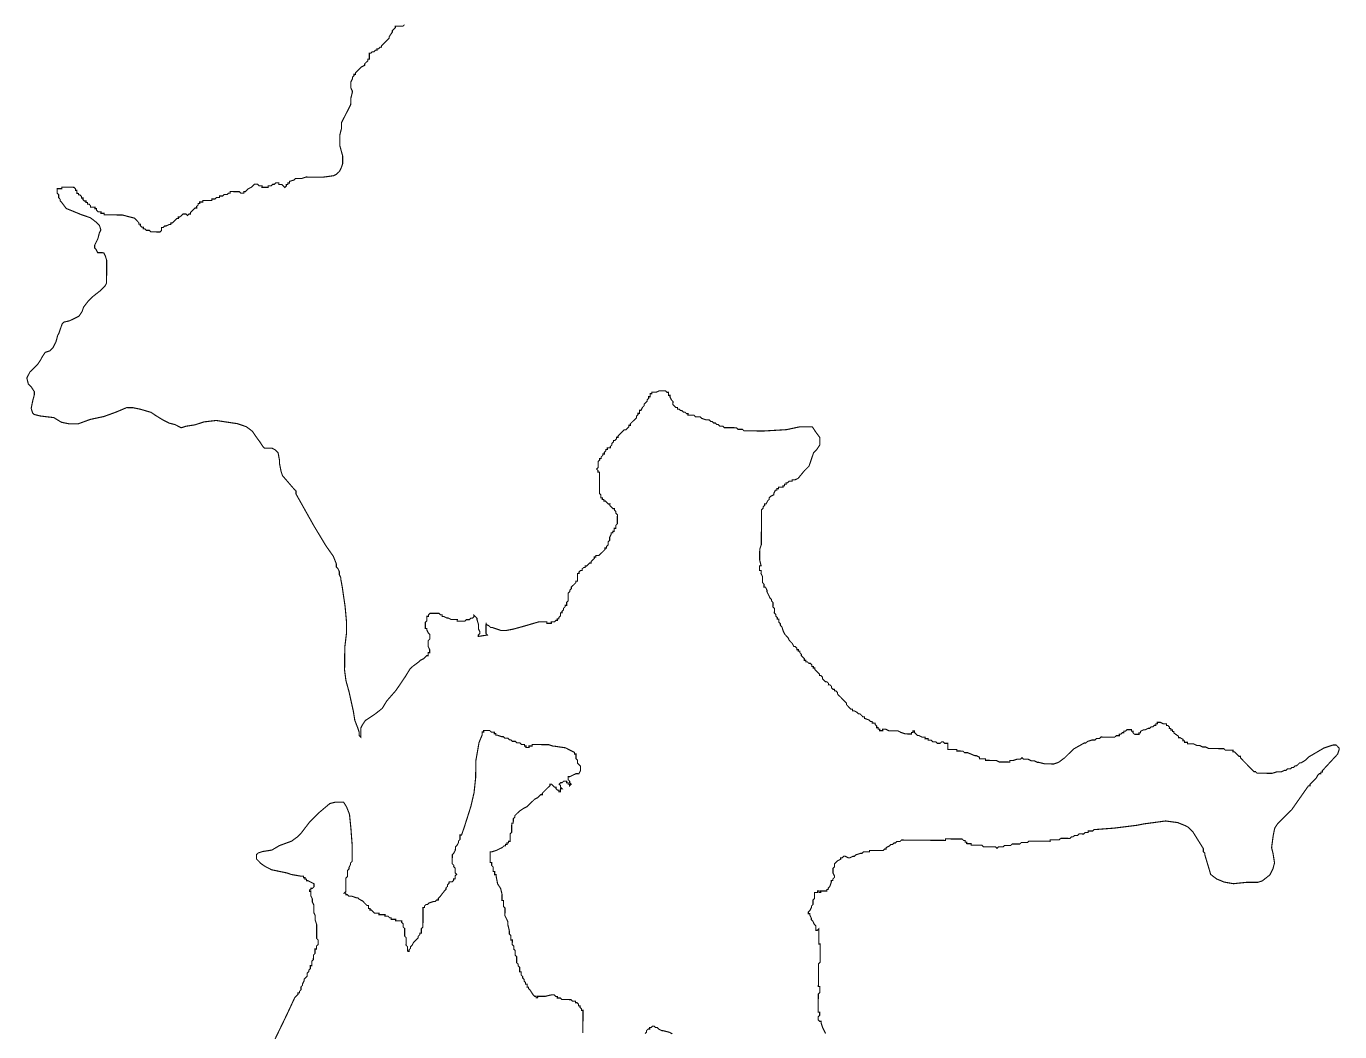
# Model space of a CAD drawing. Header units: metres. Extents: x 319816 to 366074, y 1739234 to 1838803.
# Drawn here: x 335011 to 338515, y 1776823 to 1779507 of the extents above; entities that cross this region are included whole.
import ezdxf

# ---------------------------------------------------------------- set-up
doc = ezdxf.new("R2010")
doc.units = ezdxf.units.M
doc.header["$MEASUREMENT"] = 0
doc.layers.add('HAZARDS LINE', color=1, linetype='Continuous')

msp = doc.modelspace()

# ---------------------------------------------------------------- linework, layer by layer
at = {"layer": 'HAZARDS LINE', "lineweight": 18, "const_width": 3}
for points in [[(336019.8, 1779511.2), (336015.7, 1779507.2), (336011.7, 1779507.2), (336007.6, 1779507.3), (336003.6, 1779507.3), (335999.5, 1779507.3), (335995.5, 1779507.4), (335995.5, 1779503.3), (335991.4, 1779499.3), (335987.3, 1779495.3), (335987.3, 1779491.2), (335979.1, 1779479.2), (335979, 1779475.1), (335975, 1779471.1), (335970.9, 1779467.1), (335966.8, 1779463.1), (335962.7, 1779459), (335958.6, 1779455), (335958.6, 1779451), (335954.6, 1779451), (335950.5, 1779447), (335946.4, 1779447), (335946.4, 1779443), (335942.3, 1779443), (335938.3, 1779439), (335934.2, 1779439), (335930.1, 1779435), (335926.1, 1779435.1), (335926.1, 1779431), (335926, 1779422.9), (335926, 1779418.9), (335921.9, 1779418.9), (335921.9, 1779414.9), (335917.8, 1779410.8), (335913.7, 1779406.8), (335913.7, 1779402.8), (335905.6, 1779398.8), (335901.5, 1779394.8), (335897.4, 1779390.8), (335893.3, 1779386.7), (335889.2, 1779382.7), (335889.2, 1779378.7), (335885.2, 1779378.7), (335885.1, 1779374.7), (335881, 1779370.7), (335881, 1779366.6), (335876.9, 1779358.5), (335876.9, 1779354.5), (335876.8, 1779350.4), (335876.8, 1779342.3), (335880.7, 1779334.2), (335880.7, 1779330.2), (335876.5, 1779314), (335876.4, 1779297.8), (335868.2, 1779281.7), (335859.9, 1779265.6), (335851.7, 1779249.4), (335851.6, 1779233.2), (335847.4, 1779217.1), (335847.3, 1779200.9), (335847.2, 1779188.7), (335855, 1779160.3), (335854.9, 1779140.1), (335850.7, 1779128), (335846.6, 1779119.9), (335838.4, 1779111.9), (335830.3, 1779107.9), (335802, 1779104.1), (335797.9, 1779104.1), (335793.9, 1779104.2), (335785.8, 1779104.2), (335769.6, 1779104.4), (335765.5, 1779104.4), (335761.5, 1779104.4), (335757.4, 1779104.5), (335745.3, 1779100.5), (335741.2, 1779100.5), (335737.2, 1779100.6), (335733.1, 1779100.6), (335729.1, 1779100.6), (335725, 1779096.6), (335712.8, 1779092.7), (335712.8, 1779088.6), (335708.7, 1779088.7), (335708.7, 1779084.6), (335704.6, 1779084.7), (335704.6, 1779080.6), (335700.5, 1779076.6), (335696.5, 1779080.7), (335692.5, 1779084.8), (335688.5, 1779084.8), (335684.4, 1779084.8), (335684.4, 1779088.9), (335680.4, 1779088.9), (335676.3, 1779088.9), (335672.3, 1779084.9), (335668.2, 1779085), (335664.1, 1779080.9), (335660.1, 1779081), (335656, 1779081), (335656, 1779077), (335652, 1779077), (335647.9, 1779077), (335643.9, 1779077.1), (335639.8, 1779077.1), (335639.9, 1779081.1), (335635.8, 1779081.2), (335631.8, 1779081.2), (335627.7, 1779085.3), (335623.7, 1779085.3), (335619.7, 1779085.3), (335615.6, 1779081.3), (335611.5, 1779077.3), (335603.4, 1779073.3), (335599.3, 1779069.3), (335595.2, 1779065.3), (335591.2, 1779065.3), (335591.1, 1779061.3), (335587.1, 1779061.3), (335583, 1779061.4), (335579, 1779065.4), (335575, 1779065.5), (335570.9, 1779065.5), (335566.9, 1779065.5), (335562.8, 1779065.6), (335558.8, 1779065.6), (335554.7, 1779065.6), (335554.7, 1779061.6), (335550.6, 1779061.6), (335546.6, 1779057.6), (335542.5, 1779057.6), (335538.5, 1779057.7), (335534.4, 1779053.7), (335530.3, 1779053.7), (335526.3, 1779053.7), (335526.3, 1779049.7), (335522.2, 1779049.7), (335518.2, 1779049.7), (335514.1, 1779045.7), (335510, 1779045.8), (335506, 1779045.8), (335506, 1779041.7), (335501.9, 1779041.8), (335497.9, 1779041.8), (335493.8, 1779041.8), (335489.8, 1779041.9), (335485.7, 1779041.9), (335481.7, 1779041.9), (335481.6, 1779037.9), (335477.6, 1779037.9), (335473.5, 1779038), (335473.5, 1779033.9), (335469.5, 1779033.9), (335469.4, 1779029.9), (335465.3, 1779025.9), (335465.3, 1779021.8), (335461.3, 1779021.9), (335457.2, 1779017.8), (335449, 1779009.8), (335449, 1779005.8), (335444.9, 1779005.8), (335440.9, 1779001.8), (335436.9, 1779005.9), (335432.8, 1779005.9), (335428.8, 1779005.9), (335424.7, 1779001.9), (335420.6, 1778997.9), (335416.5, 1778997.9), (335416.5, 1778993.9), (335412.5, 1778993.9), (335408.4, 1778989.9), (335404.3, 1778985.9), (335400.2, 1778981.9), (335396.2, 1778981.9), (335396.1, 1778977.9), (335392.1, 1778977.9), (335384, 1778973.9), (335379.9, 1778973.9), (335375.8, 1778969.9), (335371.8, 1778970), (335371.8, 1778965.9), (335371.7, 1778961.9), (335367.6, 1778957.9), (335363.6, 1778957.9), (335359.6, 1778957.9), (335351.5, 1778958), (335347.4, 1778958), (335343.4, 1778958.1), (335339.3, 1778962.1), (335335.3, 1778962.2), (335331.3, 1778962.2), (335327.2, 1778966.3), (335323.2, 1778966.3), (335323.2, 1778970.4), (335319.2, 1778970.4), (335315.2, 1778974.5), (335315.2, 1778978.5), (335311.1, 1778978.6), (335311.2, 1778982.6), (335299.1, 1778994.8), (335266.8, 1779003.2), (335238.5, 1779003.4), (335234.4, 1779003.5), (335230.4, 1779003.5), (335226.3, 1779003.5), (335222.3, 1779003.6), (335218.3, 1779003.6), (335218.3, 1779007.7), (335214.2, 1779007.7), (335210.2, 1779007.7), (335210.2, 1779011.8), (335206.2, 1779011.8), (335202.1, 1779011.8), (335198.1, 1779015.9), (335198.1, 1779020), (335194.1, 1779020), (335194.1, 1779024), (335190.1, 1779024.1), (335186, 1779024.1), (335182, 1779024.1), (335182, 1779028.2), (335178, 1779032.3), (335174, 1779032.3), (335174, 1779036.4), (335169.9, 1779036.4), (335170, 1779040.4), (335165.9, 1779040.5), (335161.9, 1779044.5), (335162, 1779048.6), (335157.9, 1779048.6), (335157.9, 1779052.7), (335153.9, 1779056.8), (335149.9, 1779056.8), (335149.9, 1779060.8), (335145.9, 1779060.9), (335145.9, 1779064.9), (335145.9, 1779069), (335141.9, 1779069), (335141.9, 1779073.1), (335137.9, 1779077.1), (335133.9, 1779077.2), (335129.8, 1779077.2), (335125.8, 1779077.2), (335121.7, 1779077.3), (335117.7, 1779077.3), (335113.6, 1779077.3), (335105.5, 1779077.4), (335105.5, 1779073.3), (335101.4, 1779073.4), (335097.4, 1779073.4), (335093.3, 1779073.4), (335093.3, 1779069.4), (335093.3, 1779065.4), (335093.2, 1779061.3), (335097.3, 1779057.2), (335097.2, 1779053.2), (335097.2, 1779049.1), (335101.2, 1779045), (335101.2, 1779041), (335105.2, 1779036.9), (335117.2, 1779020.6), (335137.4, 1779012.4), (335157.5, 1779004.1), (335181.8, 1778995.8), (335197.9, 1778983.5), (335205.9, 1778975.4), (335209.8, 1778963.2), (335205.7, 1778955.1), (335201.5, 1778939), (335197.4, 1778930.9), (335193.3, 1778922.8), (335193.2, 1778914.7), (335197.3, 1778910.7), (335201.2, 1778902.5), (335217.4, 1778902.4), (335221.4, 1778894.3), (335225.4, 1778882.1), (335225.1, 1778845.7), (335224.9, 1778821.4), (335220.7, 1778813.3), (335208.5, 1778801.3), (335188.1, 1778785.2), (335175.9, 1778773.2), (335163.6, 1778757.1), (335159.5, 1778745), (335151.3, 1778732.9), (335143.2, 1778728.9), (335126.9, 1778721), (335110.7, 1778717), (335106.6, 1778713), (335102.4, 1778700.9), (335098.3, 1778688.8), (335094.2, 1778680.7), (335090, 1778664.6), (335081.8, 1778648.5), (335073.6, 1778640.4), (335061.4, 1778636.5), (335053.2, 1778624.4), (335049.1, 1778616.3), (335040.9, 1778604.3), (335028.7, 1778592.2), (335020.5, 1778584.2), (335016.4, 1778576.1), (335012.3, 1778568.1), (335016.2, 1778551.8), (335024.3, 1778543.7), (335032.3, 1778531.5), (335032.2, 1778523.4), (335028, 1778507.2), (335023.8, 1778487), (335027.7, 1778474.8), (335031.8, 1778470.7), (335047.9, 1778466.6), (335084.3, 1778462.2), (335104.4, 1778449.9), (335124.6, 1778445.7), (335132.7, 1778445.6), (335148.9, 1778445.5), (335181.4, 1778457.4), (335217.9, 1778465.2), (335250.4, 1778477), (335278.8, 1778489), (335282.9, 1778488.9), (335295, 1778488.8), (335315.2, 1778484.6), (335343.5, 1778476.3), (335355.6, 1778468.1), (335375.7, 1778455.8), (335391.8, 1778447.6), (335408, 1778443.4), (335424.1, 1778435.1), (335436.3, 1778439.1), (335460.6, 1778442.9), (335484.9, 1778450.8), (335517.4, 1778454.6), (335545.7, 1778450.3), (335574, 1778446.1), (335598.2, 1778437.8), (335614.3, 1778425.5), (335622.3, 1778413.3), (335634.3, 1778397), (335642.3, 1778384.8), (335646.3, 1778380.7), (335654.4, 1778380.6), (335666.5, 1778380.5), (335674.6, 1778376.4), (335682.6, 1778368.3), (335686.5, 1778348), (335686.4, 1778339.9), (335690.3, 1778319.6), (335694.3, 1778307.4), (335722.3, 1778274.8), (335726.3, 1778270.7), (335730.4, 1778266.7), (335730.3, 1778258.6), (335778.2, 1778173.2), (335810.1, 1778120.3), (335830.1, 1778091.8), (335838.1, 1778071.5), (335838, 1778063.4), (335842, 1778059.3), (335846, 1778051.2), (335845.9, 1778043.1), (335849.9, 1778034.9), (335849.9, 1778030.9), (335853.7, 1778010.6), (335861.4, 1777957.9), (335865.1, 1777917.4), (335864.9, 1777885), (335860.5, 1777848.6), (335860.3, 1777816.2), (335860, 1777787.9), (335863.8, 1777759.5), (335871.7, 1777731.1), (335883.4, 1777678.4), (335887.3, 1777654.1), (335895.2, 1777633.8), (335899.1, 1777621.6), (335899.1, 1777613.5), (335903.1, 1777609.4), (335903.2, 1777621.6), (335903.3, 1777633.7), (335907.4, 1777641.8), (335915.6, 1777653.8), (335927.8, 1777661.8), (335940, 1777669.8), (335960.4, 1777685.9), (335972.7, 1777706), (335997.2, 1777734.1), (336013.6, 1777758.3), (336021.8, 1777770.4), (336034.1, 1777790.5), (336042.3, 1777798.5), (336058.6, 1777810.6), (336062.6, 1777814.6), (336070.8, 1777818.6), (336078.9, 1777826.6), (336083, 1777826.6), (336083, 1777830.6), (336083, 1777834.7), (336087.1, 1777834.6), (336087.1, 1777838.7), (336087.1, 1777842.7), (336083.2, 1777850.8), (336083.2, 1777854.9), (336083.2, 1777858.9), (336083.3, 1777863), (336083.3, 1777867), (336087.4, 1777871.1), (336087.4, 1777875.1), (336087.4, 1777879.1), (336087.5, 1777883.2), (336083.5, 1777887.3), (336079.5, 1777895.4), (336079.5, 1777899.5), (336075.5, 1777899.5), (336075.5, 1777903.5), (336075.5, 1777907.6), (336075.6, 1777911.6), (336075.6, 1777915.7), (336079.7, 1777919.7), (336079.7, 1777923.7), (336079.7, 1777927.8), (336079.8, 1777931.8), (336083.8, 1777931.8), (336083.9, 1777935.9), (336087.9, 1777939.9), (336092, 1777939.8), (336096, 1777939.8), (336100.1, 1777939.8), (336104.1, 1777939.7), (336108.2, 1777939.7), (336112.2, 1777939.7), (336116.2, 1777935.6), (336120.3, 1777935.6), (336120.3, 1777931.5), (336124.3, 1777931.5), (336132.4, 1777927.4), (336136.4, 1777927.3), (336144.5, 1777923.2), (336148.5, 1777923.2), (336152.6, 1777923.1), (336156.6, 1777923.1), (336160.7, 1777923.1), (336160.6, 1777919), (336164.7, 1777919), (336168.7, 1777919), (336172.8, 1777918.9), (336176.8, 1777918.9), (336180.9, 1777918.9), (336184.9, 1777922.9), (336189, 1777922.9), (336193, 1777922.8), (336197.1, 1777926.8), (336201.2, 1777926.8), (336205.3, 1777930.8), (336205.3, 1777934.9), (336209.3, 1777930.8), (336213.3, 1777926.7), (336213.3, 1777922.7), (336217.2, 1777910.5), (336217.2, 1777906.4), (336217.1, 1777898.3), (336221.1, 1777890.2), (336221.1, 1777886.2), (336217, 1777882.1), (336217, 1777878.1), (336241.3, 1777881.9), (336237.3, 1777886), (336237.3, 1777890.1), (336237.3, 1777894.1), (336237.4, 1777902.2), (336237.4, 1777906.3), (336237.5, 1777910.3), (336237.5, 1777914.4), (336237.5, 1777910.3), (336245.5, 1777906.2), (336249.5, 1777902.1), (336253.6, 1777902.1), (336265.7, 1777897.9), (336277.8, 1777893.8), (336290, 1777893.7), (336310.2, 1777897.6), (336338.6, 1777905.4), (336379.2, 1777917.3), (336383.2, 1777917.2), (336387.3, 1777917.2), (336391.3, 1777917.2), (336395.4, 1777917.1), (336399.4, 1777917.1), (336399.4, 1777913), (336403.4, 1777913), (336407.5, 1777913), (336411.5, 1777912.9), (336411.6, 1777917), (336415.6, 1777917), (336419.7, 1777916.9), (336423.8, 1777920.9), (336427.8, 1777920.9), (336427.8, 1777925), (336431.9, 1777924.9), (336431.9, 1777929), (336436, 1777933), (336436, 1777937), (336436.1, 1777941.1), (336440.1, 1777941), (336440.1, 1777945.1), (336444.2, 1777949.1), (336444.3, 1777953.2), (336448.3, 1777957.2), (336448.4, 1777961.2), (336452.4, 1777961.2), (336452.4, 1777965.2), (336452.5, 1777969.3), (336456.6, 1777973.3), (336456.6, 1777977.3), (336456.6, 1777981.4), (336456.7, 1777985.4), (336456.7, 1777993.5), (336460.8, 1777997.6), (336460.8, 1778001.6), (336464.9, 1778005.6), (336465, 1778009.7), (336469, 1778013.7), (336473.1, 1778017.7), (336477.2, 1778021.7), (336477.2, 1778025.8), (336481.3, 1778025.7), (336481.3, 1778029.8), (336481.3, 1778033.8), (336481.4, 1778037.9), (336481.4, 1778041.9), (336481.4, 1778046), (336485.5, 1778045.9), (336485.5, 1778050), (336489.6, 1778054), (336493.6, 1778054), (336493.7, 1778058), (336497.8, 1778062), (336501.8, 1778062), (336501.8, 1778066), (336505.9, 1778066), (336510, 1778070), (336514.1, 1778074), (336518.1, 1778074), (336518.1, 1778078.1), (336522.2, 1778082.1), (336526.3, 1778086.1), (336526.3, 1778090.1), (336530.4, 1778090.1), (336530.4, 1778094.1), (336534.5, 1778094.1), (336538.5, 1778094.1), (336542.6, 1778098.1), (336546.7, 1778102.1), (336550.7, 1778106.1), (336554.8, 1778110.1), (336554.9, 1778114.2), (336558.9, 1778114.2), (336558.9, 1778118.2), (336563, 1778122.2), (336563.1, 1778126.3), (336563.1, 1778130.3), (336567.2, 1778134.3), (336567.2, 1778138.4), (336567.2, 1778142.4), (336571.3, 1778150.5), (336571.4, 1778154.5), (336575.4, 1778154.5), (336575.5, 1778158.6), (336579.5, 1778158.5), (336579.5, 1778162.6), (336579.6, 1778166.6), (336583.6, 1778166.6), (336583.7, 1778170.6), (336583.7, 1778174.7), (336587.8, 1778178.7), (336587.8, 1778182.7), (336587.8, 1778186.8), (336587.9, 1778190.8), (336587.9, 1778194.9), (336587.9, 1778198.9), (336588, 1778203), (336583.9, 1778207.1), (336584, 1778211.1), (336580, 1778215.2), (336580, 1778219.2), (336576, 1778219.3), (336571.9, 1778223.4), (336567.9, 1778227.4), (336568, 1778231.5), (336563.9, 1778231.5), (336559.9, 1778235.6), (336555.9, 1778239.7), (336551.8, 1778239.7), (336551.9, 1778243.8), (336547.8, 1778243.8), (336547.9, 1778247.8), (336543.8, 1778247.9), (336543.8, 1778251.9), (336543.9, 1778256), (336539.9, 1778260.1), (336539.9, 1778264.1), (336539.9, 1778268.2), (336540, 1778272.2), (336540, 1778276.2), (336540, 1778280.3), (336540.1, 1778284.3), (336540.1, 1778288.4), (336540.1, 1778292.4), (336540.2, 1778296.5), (336540.2, 1778300.5), (336540.2, 1778304.6), (336540.3, 1778308.6), (336540.3, 1778312.7), (336540.3, 1778316.7), (336536.3, 1778316.8), (336536.3, 1778320.8), (336532.3, 1778324.9), (336536.4, 1778328.9), (336536.4, 1778333), (336536.4, 1778337), (336536.5, 1778341.1), (336536.5, 1778345.1), (336540.6, 1778349.1), (336540.6, 1778353.2), (336544.7, 1778353.1), (336544.7, 1778357.2), (336548.8, 1778361.2), (336548.8, 1778365.2), (336552.9, 1778365.2), (336552.9, 1778369.3), (336557, 1778373.3), (336557, 1778377.3), (336561.1, 1778377.3), (336561.1, 1778381.3), (336565.1, 1778381.3), (336569.2, 1778381.3), (336569.2, 1778385.3), (336573.3, 1778389.3), (336573.3, 1778393.4), (336577.4, 1778397.4), (336577.4, 1778401.4), (336581.5, 1778401.4), (336585.6, 1778405.4), (336585.6, 1778409.5), (336589.6, 1778409.4), (336589.7, 1778413.5), (336593.8, 1778417.5), (336597.8, 1778421.5), (336601.9, 1778425.5), (336606, 1778429.5), (336610.1, 1778429.5), (336614.1, 1778433.5), (336618.2, 1778437.5), (336618.2, 1778441.6), (336622.3, 1778441.6), (336622.3, 1778445.6), (336626.4, 1778449.6), (336630.5, 1778453.6), (336634.6, 1778457.7), (336638.6, 1778461.7), (336638.7, 1778465.7), (336642.8, 1778469.7), (336642.8, 1778473.8), (336646.8, 1778473.7), (336646.9, 1778477.8), (336646.9, 1778481.8), (336651, 1778481.8), (336655.1, 1778489.9), (336659.2, 1778493.9), (336659.2, 1778497.9), (336663.3, 1778502), (336667.3, 1778506), (336667.4, 1778510), (336671.5, 1778514), (336671.5, 1778518.1), (336675.5, 1778518), (336675.6, 1778522.1), (336675.6, 1778526.1), (336679.7, 1778526.1), (336679.7, 1778530.2), (336683.7, 1778530.1), (336687.8, 1778530.1), (336691.8, 1778530.1), (336700, 1778534), (336704, 1778534), (336712.1, 1778533.9), (336716.1, 1778533.9), (336720.2, 1778529.8), (336724.2, 1778529.8), (336724.2, 1778525.7), (336724.1, 1778521.7), (336728.2, 1778521.7), (336728.2, 1778517.6), (336732.1, 1778509.5), (336736.2, 1778505.4), (336736.1, 1778501.4), (336736.1, 1778497.3), (336740.1, 1778493.2), (336744.1, 1778489.1), (336748.2, 1778489.1), (336748.1, 1778485.1), (336752.2, 1778485), (336756.2, 1778481), (336760.2, 1778480.9), (336764.3, 1778476.8), (336768.3, 1778476.8), (336772.3, 1778472.7), (336776.4, 1778472.7), (336776.3, 1778468.6), (336780.4, 1778468.6), (336784.4, 1778468.6), (336788.5, 1778468.5), (336792.5, 1778468.5), (336796.5, 1778464.4), (336800.6, 1778464.4), (336808.7, 1778464.3), (336812.7, 1778460.3), (336824.8, 1778456.1), (336828.8, 1778456.1), (336832.9, 1778456), (336836.9, 1778452), (336841, 1778451.9), (336845, 1778447.8), (336849, 1778447.8), (336853, 1778443.7), (336857.1, 1778443.7), (336861.1, 1778439.6), (336869.2, 1778439.5), (336873.2, 1778435.5), (336881.3, 1778435.4), (336885.3, 1778435.4), (336897.5, 1778435.3), (336901.5, 1778435.2), (336905.6, 1778435.2), (336909.6, 1778431.1), (336913.6, 1778431.1), (336917.7, 1778431.1), (336921.7, 1778431), (336925.8, 1778426.9), (336929.8, 1778426.9), (336933.9, 1778426.9), (336937.9, 1778426.8), (336941.9, 1778426.8), (336946, 1778426.8), (336950, 1778426.7), (336954.1, 1778426.7), (336958.1, 1778426.7), (336962.2, 1778426.6), (336970.3, 1778426.6), (336978.4, 1778426.5), (337039.1, 1778430.1), (337075.6, 1778437.9), (337091.8, 1778437.7), (337103.9, 1778437.6), (337108, 1778437.6), (337116, 1778425.4), (337128, 1778409.1), (337127.9, 1778401), (337127.9, 1778397), (337127.8, 1778388.9), (337119.6, 1778376.8), (337111.5, 1778368.7), (337107.3, 1778356.6), (337103.2, 1778344.5), (337099, 1778332.4), (337086.8, 1778320.4), (337070.4, 1778300.3), (337062.3, 1778296.3), (337058.3, 1778296.3), (337054.2, 1778296.3), (337054.2, 1778292.3), (337050.1, 1778292.3), (337046.1, 1778292.4), (337042, 1778288.3), (337038, 1778288.4), (337037.9, 1778284.3), (337033.9, 1778284.4), (337033.9, 1778280.3), (337029.8, 1778280.3), (337029.8, 1778276.3), (337025.7, 1778276.3), (337021.7, 1778276.4), (337017.6, 1778276.4), (337017.6, 1778272.4), (337013.5, 1778272.4), (337013.5, 1778268.3), (337009.5, 1778268.4), (337005.4, 1778260.3), (337005.3, 1778256.3), (336997.2, 1778252.3), (336993.1, 1778248.3), (336993.1, 1778244.2), (336989, 1778240.2), (336984.9, 1778232.1), (336980.8, 1778232.2), (336980.8, 1778228.1), (336976.7, 1778224.1), (336976.7, 1778220.1), (336972.6, 1778216), (336972.6, 1778212), (336972.5, 1778207.9), (336972.5, 1778203.9), (336972.5, 1778199.8), (336972.4, 1778191.8), (336972.4, 1778187.7), (336972.3, 1778183.7), (336972.3, 1778179.6), (336972.3, 1778175.6), (336972, 1778147.2), (336971.9, 1778135.1), (336971.8, 1778122.9), (336967.7, 1778110.8), (336967.5, 1778082.5), (336971.4, 1778066.3), (336967.3, 1778066.3), (336967.3, 1778062.2), (336967.3, 1778058.2), (336967.2, 1778054.1), (336971.3, 1778054.1), (336971.3, 1778050.1), (336971.2, 1778046), (336975.2, 1778037.9), (336975.2, 1778033.8), (336975.1, 1778029.8), (336975.1, 1778025.7), (336975.1, 1778021.7), (336979.1, 1778017.6), (336979.1, 1778013.6), (336979, 1778009.5), (336983.1, 1778009.5), (336987, 1778001.4), (336987, 1777997.3), (336991, 1777989.2), (336995, 1777981), (336999, 1777977), (336999, 1777972.9), (337003, 1777968.8), (337002.9, 1777956.7), (337006.9, 1777952.6), (337006.8, 1777944.5), (337006.8, 1777940.5), (337010.8, 1777936.4), (337010.8, 1777932.3), (337014.8, 1777928.3), (337014.8, 1777924.2), (337018.8, 1777924.2), (337018.8, 1777920.1), (337018.7, 1777916.1), (337022.7, 1777912), (337022.7, 1777908), (337026.7, 1777903.9), (337030.7, 1777891.7), (337034.7, 1777883.6), (337038.7, 1777879.5), (337042.7, 1777875.4), (337046.7, 1777867.3), (337050.7, 1777863.2), (337054.7, 1777859.1), (337058.7, 1777851), (337062.7, 1777850.9), (337066.7, 1777846.9), (337066.7, 1777842.8), (337070.8, 1777842.8), (337070.7, 1777838.7), (337074.8, 1777838.7), (337074.7, 1777834.7), (337078.8, 1777830.6), (337078.7, 1777826.5), (337082.7, 1777822.4), (337086.7, 1777818.4), (337086.7, 1777814.3), (337090.8, 1777814.3), (337090.7, 1777810.2), (337094.8, 1777810.2), (337098.8, 1777806.1), (337102.8, 1777806.1), (337106.9, 1777802), (337106.8, 1777798), (337110.9, 1777797.9), (337110.8, 1777793.9), (337114.9, 1777793.8), (337114.9, 1777789.8), (337118.9, 1777785.7), (337122.9, 1777781.6), (337126.9, 1777777.6), (337126.9, 1777773.5), (337130.9, 1777773.5), (337134.9, 1777769.4), (337134.9, 1777765.3), (337138.9, 1777761.3), (337142.9, 1777757.2), (337147, 1777757.1), (337151, 1777753.1), (337150.9, 1777749), (337155, 1777749), (337159, 1777744.9), (337159, 1777740.9), (337163, 1777736.8), (337167, 1777736.7), (337167, 1777732.7), (337171.1, 1777732.7), (337175.1, 1777728.6), (337175, 1777724.5), (337179, 1777720.4), (337183.1, 1777716.4), (337187.1, 1777712.3), (337191.1, 1777708.2), (337195.1, 1777704.1), (337199.1, 1777700), (337199.1, 1777696), (337203.1, 1777691.9), (337207.1, 1777687.8), (337211.1, 1777683.8), (337215.2, 1777683.7), (337215.1, 1777679.7), (337219.2, 1777679.6), (337227.3, 1777675.5), (337231.3, 1777671.4), (337235.3, 1777671.4), (337239.3, 1777667.3), (337243.3, 1777663.2), (337247.4, 1777663.2), (337247.4, 1777659.2), (337259.5, 1777655), (337263.5, 1777650.9), (337267.5, 1777650.9), (337267.5, 1777646.9), (337271.5, 1777646.8), (337275.6, 1777646.8), (337275.6, 1777642.7), (337279.6, 1777638.7), (337279.5, 1777634.6), (337283.6, 1777634.6), (337283.6, 1777630.5), (337287.6, 1777630.5), (337287.6, 1777626.4), (337291.6, 1777626.4), (337295.7, 1777626.4), (337295.7, 1777630.4), (337299.7, 1777630.4), (337303.8, 1777630.4), (337311.9, 1777626.3), (337315.9, 1777626.2), (337320, 1777626.2), (337324, 1777626.2), (337328, 1777626.1), (337332.1, 1777626.1), (337336.1, 1777626.1), (337344.2, 1777621.9), (337356.3, 1777617.8), (337360.4, 1777617.8), (337364.4, 1777617.7), (337368.5, 1777617.7), (337372.5, 1777617.7), (337372.5, 1777621.7), (337376.6, 1777621.7), (337376.6, 1777625.7), (337380.7, 1777625.7), (337380.6, 1777621.6), (337384.6, 1777617.6), (337388.7, 1777613.5), (337392.7, 1777613.4), (337400.8, 1777609.3), (337404.8, 1777609.3), (337408.9, 1777609.3), (337408.8, 1777605.2), (337412.9, 1777605.2), (337416.9, 1777605.2), (337416.9, 1777601.1), (337420.9, 1777601.1), (337425, 1777601), (337429, 1777597), (337433.1, 1777596.9), (337437.1, 1777596.9), (337441.1, 1777592.8), (337445.2, 1777592.8), (337449.2, 1777592.7), (337453.3, 1777596.8), (337457.3, 1777596.7), (337461.4, 1777592.6), (337465.4, 1777592.6), (337469.4, 1777592.6), (337469.4, 1777588.5), (337469.4, 1777584.5), (337469.3, 1777580.4), (337469.3, 1777576.4), (337473.4, 1777576.4), (337477.4, 1777576.3), (337481.5, 1777576.3), (337485.5, 1777576.3), (337489.6, 1777576.2), (337493.6, 1777576.2), (337493.6, 1777572.1), (337497.6, 1777572.1), (337501.7, 1777572.1), (337505.7, 1777572), (337509.8, 1777572), (337513.8, 1777567.9), (337517.8, 1777567.9), (337521.9, 1777567.9), (337542, 1777559.6), (337546.1, 1777559.6), (337554.1, 1777555.5), (337554.1, 1777551.4), (337558.2, 1777551.4), (337562.2, 1777551.3), (337566.3, 1777551.3), (337570.3, 1777551.3), (337570.3, 1777547.2), (337574.3, 1777547.2), (337578.4, 1777547.2), (337582.4, 1777547.1), (337586.5, 1777547.1), (337590.5, 1777547.1), (337594.6, 1777547), (337598.6, 1777547), (337606.7, 1777542.9), (337610.7, 1777542.8), (337618.8, 1777542.8), (337626.9, 1777542.7), (337630.9, 1777542.7), (337635, 1777542.6), (337635, 1777546.7), (337639.1, 1777546.7), (337643.1, 1777546.6), (337655.3, 1777550.6), (337659.3, 1777550.5), (337663.4, 1777550.5), (337667.5, 1777554.5), (337671.5, 1777550.4), (337683.6, 1777550.3), (337691.7, 1777546.2), (337695.7, 1777546.2), (337699.8, 1777546.2), (337707.9, 1777542.1), (337711.9, 1777542), (337728.1, 1777537.8), (337736.2, 1777537.8), (337744.2, 1777537.7), (337752.3, 1777537.6), (337764.5, 1777541.6), (337780.8, 1777553.6), (337805.3, 1777577.7), (337833.8, 1777593.7), (337837.8, 1777593.6), (337841.9, 1777597.6), (337854.1, 1777601.6), (337862.2, 1777601.5), (337866.2, 1777605.5), (337870.3, 1777605.5), (337874.3, 1777605.5), (337878.4, 1777609.5), (337882.5, 1777609.4), (337886.5, 1777609.4), (337890.6, 1777609.4), (337902.7, 1777609.3), (337906.7, 1777609.3), (337910.8, 1777609.2), (337914.8, 1777609.2), (337918.9, 1777613.2), (337923, 1777613.2), (337927, 1777613.1), (337927, 1777617.2), (337931.1, 1777617.1), (337935.2, 1777621.2), (337939.2, 1777621.1), (337939.3, 1777625.2), (337943.3, 1777625.1), (337947.4, 1777629.2), (337951.4, 1777629.1), (337955.5, 1777629.1), (337959.5, 1777629.1), (337959.5, 1777625), (337963.5, 1777625), (337963.5, 1777620.9), (337967.5, 1777616.9), (337971.6, 1777616.8), (337975.6, 1777616.8), (337979.7, 1777616.8), (337979.7, 1777620.8), (337983.7, 1777620.8), (337983.8, 1777624.8), (337991.9, 1777628.8), (337996, 1777628.8), (338004.1, 1777632.7), (338008.1, 1777632.7), (338012.2, 1777636.7), (338016.3, 1777636.7), (338020.3, 1777640.7), (338024.4, 1777640.7), (338024.4, 1777644.7), (338028.5, 1777644.7), (338028.5, 1777648.7), (338032.5, 1777648.7), (338036.6, 1777648.7), (338044.7, 1777644.6), (338048.7, 1777644.5), (338052.7, 1777644.5), (338052.7, 1777640.4), (338056.8, 1777640.4), (338060.8, 1777636.3), (338060.7, 1777632.3), (338064.8, 1777632.3), (338064.8, 1777628.2), (338068.8, 1777628.2), (338068.8, 1777624.1), (338072.8, 1777624.1), (338072.8, 1777620), (338084.9, 1777611.8), (338084.8, 1777607.8), (338088.9, 1777607.8), (338096.9, 1777603.6), (338096.9, 1777599.6), (338101, 1777599.6), (338100.9, 1777595.5), (338105, 1777595.5), (338109, 1777595.5), (338109, 1777591.4), (338117.1, 1777591.3), (338121.1, 1777591.3), (338125.2, 1777591.3), (338133.2, 1777587.2), (338141.3, 1777587.1), (338149.4, 1777583), (338157.5, 1777582.9), (338165.6, 1777578.8), (338173.6, 1777578.7), (338193.9, 1777578.6), (338197.9, 1777578.5), (338202, 1777578.5), (338206, 1777578.5), (338210, 1777574.4), (338214.1, 1777574.4), (338218.1, 1777574.3), (338226.2, 1777574.3), (338230.3, 1777574.2), (338230.2, 1777570.2), (338234.3, 1777570.1), (338238.3, 1777566.1), (338242.3, 1777562), (338246.3, 1777557.9), (338250.4, 1777557.9), (338250.4, 1777553.8), (338254.4, 1777549.7), (338270.4, 1777533.4), (338274.4, 1777529.3), (338282.5, 1777521.2), (338286.5, 1777517.1), (338290.5, 1777517.1), (338294.5, 1777513), (338298.6, 1777512.9), (338302.6, 1777512.9), (338306.7, 1777512.9), (338310.7, 1777512.8), (338314.8, 1777512.8), (338318.8, 1777512.8), (338322.9, 1777512.7), (338326.9, 1777512.7), (338331, 1777512.7), (338335, 1777512.6), (338347.2, 1777516.6), (338355.3, 1777516.5), (338359.3, 1777516.5), (338367.5, 1777520.5), (338371.5, 1777520.4), (338375.6, 1777524.5), (338383.7, 1777524.4), (338387.8, 1777528.4), (338391.8, 1777528.4), (338395.9, 1777532.4), (338399.9, 1777532.4), (338404, 1777536.4), (338408.1, 1777540.4), (338412.2, 1777540.4), (338424.4, 1777548.3), (338428.4, 1777552.4), (338432.5, 1777556.4), (338473.2, 1777580.3), (338485.4, 1777584.3), (338497.5, 1777588.2), (338505.6, 1777588.2), (338509.7, 1777584.1), (338513.7, 1777580), (338513.6, 1777576), (338509.5, 1777563.8), (338468.7, 1777519.6), (338468.6, 1777515.6), (338464.6, 1777515.6), (338464.5, 1777511.6), (338460.5, 1777511.6), (338456.4, 1777507.6), (338452.3, 1777499.5), (338448.2, 1777495.5), (338444.1, 1777491.5), (338440.1, 1777487.5), (338436, 1777483.5), (338435.9, 1777479.4), (338431.9, 1777479.5), (338386.8, 1777415.1), (338370.5, 1777399), (338350.1, 1777378.9), (338341.9, 1777366.8), (338337.7, 1777346.6), (338333.4, 1777314.3), (338337.3, 1777298.1), (338341.2, 1777273.7), (338337, 1777257.6), (338328.8, 1777241.4), (338308.4, 1777225.4), (338296.2, 1777221.5), (338267.9, 1777221.7), (338231.4, 1777218), (338207.2, 1777222.2), (338187, 1777230.5), (338170.9, 1777242.7), (338155.1, 1777295.5), (338155.2, 1777299.5), (338151.2, 1777303.6), (338151.2, 1777307.7), (338151.2, 1777311.7), (338123.3, 1777356.5), (338111.2, 1777368.7), (338103.2, 1777372.8), (338083, 1777381.1), (338050.6, 1777385.4), (338022.3, 1777381.6), (337993.9, 1777377.8), (337973.6, 1777373.9), (337912.9, 1777366.3), (337864.3, 1777362.6), (337860.2, 1777362.7), (337856.1, 1777358.7), (337852.1, 1777358.7), (337848, 1777358.7), (337844, 1777358.8), (337843.9, 1777354.7), (337835.9, 1777354.8), (337831.8, 1777350.8), (337827.7, 1777350.8), (337819.6, 1777350.9), (337815.5, 1777346.8), (337811.5, 1777346.9), (337807.5, 1777346.9), (337803.4, 1777342.9), (337799.3, 1777342.9), (337795.2, 1777338.9), (337791.2, 1777338.9), (337787.2, 1777339), (337783.1, 1777339), (337779.1, 1777339), (337775, 1777339.1), (337771, 1777339.1), (337766.9, 1777335.1), (337762.8, 1777335.1), (337754.7, 1777335.2), (337750.7, 1777335.2), (337746.6, 1777335.3), (337742.6, 1777335.3), (337742.6, 1777331.2), (337738.5, 1777331.3), (337734.5, 1777331.3), (337730.4, 1777331.3), (337726.4, 1777331.4), (337722.3, 1777331.4), (337718.3, 1777331.4), (337714.2, 1777331.5), (337710.2, 1777331.5), (337706.1, 1777331.5), (337702.1, 1777331.6), (337698, 1777331.6), (337689.9, 1777331.7), (337685.9, 1777331.7), (337681.8, 1777327.7), (337677.8, 1777327.7), (337673.7, 1777327.8), (337665.6, 1777327.8), (337661.5, 1777323.8), (337657.5, 1777323.8), (337653.5, 1777323.9), (337649.4, 1777323.9), (337645.4, 1777323.9), (337641.3, 1777324), (337637.2, 1777320), (337633.2, 1777320), (337629.1, 1777320), (337625.1, 1777320.1), (337621, 1777320.1), (337617, 1777316.1), (337612.9, 1777316.1), (337608.9, 1777316.1), (337604.8, 1777316.2), (337600.7, 1777312.2), (337596.7, 1777316.2), (337592.7, 1777316.3), (337588.6, 1777316.3), (337580.5, 1777316.4), (337576.5, 1777316.4), (337572.4, 1777316.4), (337568.4, 1777316.5), (337564.3, 1777316.5), (337560.3, 1777320.6), (337556.3, 1777320.6), (337552.2, 1777320.7), (337548.2, 1777320.7), (337544.1, 1777320.7), (337540.1, 1777320.8), (337536, 1777320.8), (337532, 1777320.8), (337532, 1777324.9), (337528, 1777324.9), (337523.9, 1777324.9), (337519.9, 1777325), (337519.9, 1777329), (337515.9, 1777329.1), (337515.9, 1777333.1), (337511.9, 1777333.1), (337507.8, 1777337.2), (337503.8, 1777337.2), (337499.7, 1777337.3), (337495.7, 1777337.3), (337491.6, 1777337.3), (337487.6, 1777337.4), (337483.6, 1777337.4), (337479.5, 1777337.4), (337475.5, 1777337.5), (337471.4, 1777337.5), (337467.4, 1777337.5), (337463.3, 1777337.6), (337463.3, 1777333.5), (337459.2, 1777333.6), (337455.2, 1777333.6), (337451.1, 1777333.6), (337447.1, 1777333.7), (337443, 1777333.7), (337439, 1777333.7), (337435, 1777333.8), (337430.9, 1777333.8), (337426.9, 1777333.8), (337422.8, 1777333.9), (337418.8, 1777333.9), (337414.7, 1777333.9), (337410.7, 1777334), (337406.6, 1777334), (337402.6, 1777334), (337398.5, 1777334.1), (337394.5, 1777334.1), (337390.4, 1777334.1), (337386.4, 1777334.2), (337382.3, 1777334.2), (337378.3, 1777334.2), (337374.2, 1777334.3), (337370.2, 1777334.3), (337366.1, 1777334.3), (337362.1, 1777334.4), (337358, 1777334.4), (337354, 1777334.4), (337350, 1777334.5), (337345.9, 1777334.5), (337341.8, 1777330.5), (337337.8, 1777330.5), (337333.7, 1777330.5), (337329.6, 1777326.5), (337325.6, 1777326.6), (337321.5, 1777322.5), (337317.5, 1777322.6), (337313.4, 1777318.6), (337305.3, 1777314.6), (337305.2, 1777310.5), (337301.2, 1777310.6), (337297.1, 1777306.5), (337293.1, 1777306.6), (337289, 1777306.6), (337285, 1777306.6), (337280.9, 1777306.7), (337276.9, 1777306.7), (337272.8, 1777306.7), (337264.7, 1777306.8), (337260.7, 1777306.8), (337260.6, 1777302.8), (337256.6, 1777302.8), (337252.5, 1777302.9), (337244.5, 1777302.9), (337240.4, 1777298.9), (337236.3, 1777298.9), (337224.2, 1777295), (337220.1, 1777291), (337216, 1777291), (337207.9, 1777287), (337203.8, 1777287.1), (337195.8, 1777291.2), (337191.7, 1777291.2), (337187.7, 1777287.2), (337183.6, 1777287.2), (337183.6, 1777283.2), (337175.4, 1777279.2), (337171.4, 1777275.2), (337167.3, 1777271.2), (337167.3, 1777267.1), (337167.2, 1777263.1), (337163.1, 1777259.1), (337163.1, 1777251), (337163, 1777246.9), (337167, 1777238.8), (337167, 1777234.7), (337162.9, 1777230.7), (337162.9, 1777226.7), (337158.8, 1777226.7), (337158.8, 1777222.7), (337154.6, 1777210.5), (337150.6, 1777206.5), (337150.5, 1777202.5), (337146.5, 1777202.5), (337146.5, 1777198.5), (337142.4, 1777198.5), (337138.4, 1777198.5), (337134.3, 1777198.6), (337130.3, 1777198.6), (337130.2, 1777194.6), (337126.2, 1777194.6), (337126.2, 1777198.6), (337122.2, 1777198.7), (337122.1, 1777194.6), (337118.1, 1777194.7), (337114, 1777194.7), (337114, 1777190.6), (337114, 1777186.6), (337113.9, 1777182.5), (337113.9, 1777178.5), (337109.8, 1777174.5), (337109.8, 1777170.4), (337109.7, 1777162.3), (337105.6, 1777158.3), (337105.6, 1777154.3), (337101.5, 1777146.2), (337097.4, 1777142.2), (337097.4, 1777138.1), (337101.4, 1777138.1), (337101.4, 1777134.1), (337105.4, 1777125.9), (337105.4, 1777121.9), (337109.4, 1777117.8), (337113.3, 1777109.7), (337117.4, 1777105.6), (337117.3, 1777101.5), (337117.3, 1777097.5), (337117.3, 1777093.4), (337121.3, 1777093.4), (337125.4, 1777097.4), (337125.4, 1777093.4), (337125.3, 1777089.3), (337125.3, 1777085.3), (337125.3, 1777081.2), (337125.2, 1777077.2), (337125.2, 1777073.1), (337125.2, 1777069.1), (337125.1, 1777065), (337125.1, 1777061), (337125.1, 1777056.9), (337129.1, 1777056.9), (337129.1, 1777052.9), (337129, 1777048.8), (337129, 1777044.8), (337129, 1777040.7), (337128.9, 1777036.7), (337128.9, 1777032.6), (337128.9, 1777028.6), (337128.8, 1777024.5), (337128.8, 1777020.5), (337128.8, 1777016.4), (337128.7, 1777012.4), (337128.7, 1777008.3), (337124.6, 1777004.3), (337124.6, 1777000.3), (337124.6, 1776996.2), (337124.5, 1776992.2), (337124.5, 1776988.1), (337124.5, 1776984.1), (337124.4, 1776980), (337124.4, 1776976), (337124.4, 1776971.9), (337124.3, 1776967.9), (337124.3, 1776963.8), (337124.3, 1776959.8), (337124.2, 1776955.7), (337124.2, 1776951.7), (337124.2, 1776947.6), (337124.1, 1776943.6), (337128.2, 1776943.6), (337128.2, 1776939.5), (337128.1, 1776935.5), (337128.1, 1776931.4), (337128.1, 1776927.4), (337124, 1776923.4), (337123.9, 1776915.3), (337123.9, 1776911.2), (337123.8, 1776907.2), (337123.8, 1776903.1), (337123.8, 1776899.1), (337123.7, 1776895), (337123.7, 1776891), (337123.7, 1776886.9), (337123.6, 1776882.9), (337123.6, 1776878.8), (337123.6, 1776874.8), (337127.6, 1776874.7), (337127.6, 1776870.7), (337127.6, 1776866.7), (337123.5, 1776862.6), (337123.4, 1776858.6), (337123.4, 1776854.5), (337127.4, 1776850.5), (337131.5, 1776850.4), (337131.4, 1776846.4), (337135.4, 1776834.2), (337139.4, 1776826.1), (337143.3, 1776817.9)], [(336495.7, 1776819.2), (336495.7, 1776823.2), (336495.8, 1776827.3), (336495.8, 1776831.3), (336495.8, 1776835.4), (336495.9, 1776839.4), (336495.9, 1776843.5), (336495.9, 1776847.5), (336496, 1776851.6), (336496, 1776855.6), (336496, 1776859.7), (336496.1, 1776863.7), (336496.1, 1776867.8), (336496.1, 1776871.8), (336496.2, 1776875.9), (336496.2, 1776879.9), (336492.2, 1776879.9), (336492.2, 1776884), (336488.2, 1776888.1), (336488.2, 1776892.1), (336484.2, 1776892.1), (336484.2, 1776896.2), (336480.2, 1776900.3), (336476.1, 1776900.3), (336476.2, 1776904.4), (336472.1, 1776904.4), (336468.1, 1776904.4), (336464.1, 1776908.5), (336460, 1776908.5), (336456, 1776908.6), (336447.9, 1776908.6), (336443.8, 1776908.7), (336439.8, 1776908.7), (336435.8, 1776912.8), (336431.7, 1776912.8), (336427.7, 1776912.8), (336427.7, 1776916.9), (336423.7, 1776916.9), (336419.6, 1776921), (336415.6, 1776921), (336411.5, 1776921.1), (336395.3, 1776917.2), (336391.3, 1776917.2), (336387.2, 1776917.2), (336383.2, 1776917.3), (336379.1, 1776917.3), (336375.1, 1776917.3), (336375, 1776913.3), (336371, 1776913.3), (336371, 1776917.4), (336367, 1776917.4), (336363, 1776921.5), (336355, 1776933.7), (336351, 1776937.8), (336351, 1776941.8), (336346.9, 1776941.8), (336347, 1776945.9), (336347, 1776949.9), (336343, 1776950), (336343, 1776954), (336339, 1776958.1), (336339, 1776962.2), (336335, 1776966.2), (336335, 1776970.3), (336331, 1776974.4), (336331.1, 1776978.4), (336331.1, 1776982.5), (336327, 1776982.5), (336327.1, 1776986.5), (336327.1, 1776990.6), (336327.1, 1776994.6), (336323.1, 1776998.7), (336323.2, 1777002.8), (336319.1, 1777006.8), (336319.2, 1777010.9), (336319.2, 1777014.9), (336319.2, 1777019), (336319.3, 1777023), (336315.3, 1777027.1), (336315.3, 1777031.2), (336315.3, 1777035.2), (336315.4, 1777039.3), (336311.3, 1777043.3), (336311.4, 1777047.4), (336311.4, 1777051.4), (336307.4, 1777055.5), (336307.4, 1777059.6), (336307.5, 1777063.6), (336307.5, 1777067.7), (336303.5, 1777067.7), (336303.5, 1777071.7), (336303.5, 1777075.8), (336303.5, 1777079.8), (336299.5, 1777083.9), (336299.6, 1777088), (336299.6, 1777092), (336295.7, 1777108.2), (336295.8, 1777116.3), (336291.8, 1777124.5), (336287.8, 1777132.6), (336287.8, 1777136.7), (336287.9, 1777140.7), (336287.9, 1777144.7), (336287.9, 1777148.8), (336288, 1777152.8), (336283.9, 1777156.9), (336284, 1777161), (336284, 1777169.1), (336284.1, 1777173.1), (336280, 1777173.2), (336280.2, 1777189.3), (336276.2, 1777205.6), (336268.2, 1777217.8), (336264.4, 1777238.1), (336264.4, 1777242.1), (336260.3, 1777242.1), (336260.4, 1777246.2), (336260.4, 1777250.2), (336256.4, 1777250.3), (336256.4, 1777254.3), (336256.4, 1777258.4), (336256.5, 1777262.4), (336252.5, 1777266.5), (336252.5, 1777270.5), (336252.5, 1777274.6), (336248.5, 1777274.6), (336248.5, 1777278.7), (336248.5, 1777282.7), (336248.6, 1777286.8), (336248.6, 1777290.8), (336248.6, 1777294.9), (336248.7, 1777298.9), (336248.7, 1777303), (336252.7, 1777302.9), (336264.9, 1777306.9), (336273.1, 1777310.9), (336281.2, 1777314.8), (336285.3, 1777318.9), (336289.3, 1777318.8), (336289.3, 1777322.9), (336293.4, 1777322.8), (336293.4, 1777326.9), (336297.5, 1777326.8), (336297.5, 1777330.9), (336301.6, 1777330.9), (336301.6, 1777334.9), (336301.6, 1777339), (336301.6, 1777343), (336301.7, 1777347.1), (336301.7, 1777351.1), (336305.8, 1777355.1), (336305.8, 1777359.2), (336305.9, 1777363.2), (336305.9, 1777367.3), (336305.9, 1777371.3), (336306, 1777375.4), (336306, 1777379.4), (336310, 1777379.4), (336310.1, 1777383.4), (336310.1, 1777387.5), (336310.1, 1777391.5), (336314.2, 1777395.5), (336314.3, 1777399.6), (336318.3, 1777403.6), (336322.4, 1777407.6), (336326.5, 1777411.6), (336338.7, 1777419.6), (336346.8, 1777423.6), (336350.9, 1777427.6), (336355, 1777431.6), (336359.1, 1777435.7), (336363.2, 1777439.7), (336367.2, 1777443.7), (336375.4, 1777447.7), (336379.4, 1777451.7), (336383.5, 1777455.7), (336387.6, 1777455.7), (336387.6, 1777459.7), (336391.7, 1777463.7), (336399.8, 1777471.8), (336403.9, 1777475.8), (336408, 1777479.8), (336408, 1777483.8), (336412.1, 1777483.8), (336420.1, 1777475.6), (336424.2, 1777475.6), (336424.1, 1777471.6), (336428.1, 1777467.5), (336432.2, 1777467.4), (336432.2, 1777463.4), (336436.2, 1777463.4), (336436.2, 1777467.4), (336436.3, 1777471.5), (336440.3, 1777471.4), (336436.3, 1777475.5), (336436.3, 1777479.6), (336432.3, 1777483.6), (336436.4, 1777487.7), (336440.5, 1777487.6), (336444.5, 1777491.6), (336448.6, 1777491.6), (336452.6, 1777491.6), (336452.6, 1777487.5), (336456.6, 1777487.5), (336456.6, 1777483.4), (336460.7, 1777483.4), (336460.6, 1777479.4), (336464.7, 1777483.4), (336460.7, 1777487.5), (336460.7, 1777491.5), (336456.7, 1777495.6), (336456.7, 1777499.6), (336456.8, 1777503.7), (336460.8, 1777503.6), (336477.1, 1777511.6), (336481.1, 1777511.6), (336485.2, 1777511.5), (336489.3, 1777519.6), (336489.3, 1777523.7), (336489.4, 1777527.7), (336489.4, 1777531.8), (336485.4, 1777535.8), (336481.4, 1777539.9), (336481.4, 1777544), (336481.4, 1777548), (336477.4, 1777552.1), (336477.4, 1777556.1), (336477.5, 1777560.2), (336477.5, 1777564.2), (336473.5, 1777564.3), (336473.5, 1777568.3), (336449.3, 1777580.7), (336421, 1777584.9), (336417, 1777585), (336404.9, 1777589.1), (336392.7, 1777589.2), (336384.6, 1777589.3), (336380.6, 1777589.3), (336376.5, 1777589.4), (336372.5, 1777589.4), (336368.4, 1777589.4), (336364.4, 1777589.5), (336360.3, 1777589.5), (336360.3, 1777585.4), (336356.2, 1777585.5), (336352.2, 1777585.5), (336352.2, 1777581.5), (336348.1, 1777581.5), (336344.1, 1777581.5), (336344.1, 1777585.6), (336340.1, 1777585.6), (336340.1, 1777589.6), (336336, 1777589.7), (336332, 1777589.7), (336328, 1777593.8), (336323.9, 1777593.8), (336319.9, 1777593.9), (336315.9, 1777597.9), (336311.8, 1777598), (336307.8, 1777598), (336303.8, 1777602.1), (336299.7, 1777602.1), (336295.7, 1777606.2), (336291.7, 1777606.2), (336287.6, 1777606.3), (336283.6, 1777610.4), (336279.5, 1777610.4), (336267.4, 1777614.5), (336263.4, 1777614.6), (336263.4, 1777618.6), (336259.4, 1777618.6), (336259.4, 1777622.7), (336255.4, 1777622.7), (336251.3, 1777622.8), (336247.3, 1777626.8), (336243.2, 1777626.9), (336235.2, 1777626.9), (336231.1, 1777627), (336231.1, 1777622.9), (336227, 1777623), (336227, 1777618.9), (336227, 1777614.9), (336218.7, 1777594.7), (336214.5, 1777570.4), (336210.2, 1777546.2), (336209.8, 1777501.6), (336205.5, 1777461.2), (336197.1, 1777424.8), (336180.5, 1777372.3), (336172.2, 1777348.1), (336168.1, 1777348.1), (336168.1, 1777344.1), (336168, 1777340.1), (336168, 1777336), (336163.9, 1777332), (336163.9, 1777327.9), (336159.8, 1777319.9), (336155.7, 1777315.9), (336155.7, 1777311.8), (336155.6, 1777307.8), (336151.5, 1777299.7), (336147.4, 1777295.7), (336147.4, 1777291.6), (336147.3, 1777283.5), (336147.3, 1777279.5), (336147.3, 1777275.4), (336147.2, 1777271.4), (336151.3, 1777267.3), (336151.2, 1777263.3), (336155.2, 1777259.2), (336155.2, 1777255.1), (336155.2, 1777251.1), (336155.1, 1777247), (336159.2, 1777243), (336155.1, 1777238.9), (336155, 1777234.9), (336155, 1777230.8), (336151, 1777230.9), (336150.9, 1777226.8), (336146.9, 1777222.8), (336142.8, 1777222.9), (336138.8, 1777222.9), (336138.7, 1777218.8), (336134.6, 1777214.8), (336134.6, 1777210.8), (336130.5, 1777206.8), (336130.5, 1777202.7), (336126.4, 1777198.7), (336114.1, 1777182.6), (336110.1, 1777178.6), (336110, 1777174.5), (336106, 1777174.6), (336101.9, 1777170.6), (336097.9, 1777170.6), (336085.7, 1777166.6), (336081.6, 1777162.6), (336077.5, 1777162.7), (336073.5, 1777158.6), (336073.4, 1777154.6), (336069.4, 1777154.6), (336069.4, 1777150.6), (336069.3, 1777146.5), (336069.3, 1777142.5), (336069.3, 1777138.4), (336069.2, 1777134.4), (336069.2, 1777130.3), (336069.2, 1777126.3), (336069.1, 1777122.2), (336069.1, 1777118.2), (336069.1, 1777114.1), (336069, 1777110.1), (336069, 1777106.1), (336069, 1777102), (336064.9, 1777098), (336064.8, 1777093.9), (336064.8, 1777085.8), (336060.7, 1777085.9), (336060.7, 1777081.8), (336056.6, 1777077.8), (336056.6, 1777073.8), (336048.4, 1777065.7), (336044.3, 1777061.7), (336040.2, 1777053.7), (336036.1, 1777049.6), (336036.1, 1777045.6), (336032, 1777041.6), (336032, 1777037.5), (336028, 1777037.6), (336028, 1777041.6), (336028, 1777045.7), (336028.1, 1777049.7), (336024, 1777053.8), (336024.1, 1777057.8), (336024.1, 1777061.9), (336024.1, 1777065.9), (336024.2, 1777070), (336024.2, 1777074), (336020.2, 1777078.1), (336020.2, 1777082.2), (336020.3, 1777086.2), (336020.3, 1777090.3), (336020.3, 1777094.3), (336020.4, 1777098.4), (336016.3, 1777102.4), (336016.4, 1777106.5), (336016.4, 1777110.5), (336012.4, 1777114.6), (336012.4, 1777118.7), (336008.4, 1777118.7), (336004.3, 1777118.7), (336000.3, 1777118.8), (335996.2, 1777118.8), (335996.3, 1777122.8), (335992.2, 1777122.9), (335988.2, 1777122.9), (335984.1, 1777122.9), (335984.2, 1777127), (335980.1, 1777127), (335976.1, 1777131.1), (335972.1, 1777131.1), (335968, 1777131.2), (335968, 1777135.2), (335964, 1777135.2), (335959.9, 1777135.3), (335955.9, 1777135.3), (335951.8, 1777135.3), (335951.9, 1777139.4), (335943.8, 1777139.5), (335939.7, 1777139.5), (335935.7, 1777143.6), (335931.7, 1777147.7), (335927.7, 1777147.7), (335927.7, 1777151.7), (335923.6, 1777151.8), (335923.7, 1777155.8), (335923.7, 1777159.9), (335919.7, 1777159.9), (335915.6, 1777164), (335911.6, 1777168.1), (335907.6, 1777172.1), (335899.6, 1777176.3), (335895.5, 1777180.3), (335891.5, 1777180.4), (335879.4, 1777184.5), (335875.3, 1777184.6), (335871.3, 1777184.6), (335867.3, 1777188.7), (335863.2, 1777188.7), (335863.3, 1777192.7), (335859.2, 1777192.8), (335863.3, 1777196.8), (335863.3, 1777200.8), (335863.4, 1777204.9), (335863.4, 1777208.9), (335863.4, 1777213), (335863.5, 1777217), (335863.5, 1777221.1), (335863.6, 1777229.2), (335863.6, 1777233.2), (335867.7, 1777237.2), (335867.7, 1777241.3), (335867.7, 1777245.3), (335867.8, 1777249.4), (335867.8, 1777253.4), (335871.9, 1777257.5), (335871.9, 1777261.5), (335876, 1777269.6), (335876.1, 1777273.6), (335880.1, 1777277.6), (335880.2, 1777281.7), (335880.2, 1777285.7), (335880.2, 1777289.8), (335880.3, 1777293.8), (335880.3, 1777297.9), (335880.4, 1777306), (335880.4, 1777310), (335880.4, 1777314.1), (335880.5, 1777318.1), (335876.8, 1777366.7), (335873.1, 1777403.2), (335865.1, 1777423.5), (335857.2, 1777435.7), (335853.1, 1777435.7), (335836.9, 1777435.9), (335820.7, 1777432), (335792.2, 1777407.9), (335767.7, 1777383.8), (335743.1, 1777351.6), (335735, 1777343.6), (335718.7, 1777331.6), (335686.2, 1777319.7), (335665.9, 1777307.7), (335641.5, 1777303.9), (335629.4, 1777299.9), (335625.3, 1777295.9), (335625.2, 1777287.8), (335625.2, 1777283.8), (335637.2, 1777271.5), (335649.3, 1777263.3), (335665.4, 1777255.1), (335705.8, 1777246.7), (335717.9, 1777242.5), (335742.2, 1777238.3), (335746.2, 1777238.2), (335750.3, 1777238.2), (335750.3, 1777234.2), (335754.3, 1777234.1), (335754.3, 1777230.1), (335758.3, 1777230), (335758.3, 1777226), (335762.3, 1777226), (335770.4, 1777221.8), (335778.5, 1777217.7), (335778.4, 1777213.7), (335778.4, 1777209.6), (335774.3, 1777205.6), (335770.3, 1777205.7), (335770.2, 1777201.6), (335766.2, 1777201.6), (335766.2, 1777197.6), (335770.2, 1777197.6), (335770.2, 1777193.5), (335770.1, 1777189.5), (335770.1, 1777185.4), (335774.1, 1777177.3), (335774, 1777169.2), (335778, 1777161.1), (335778, 1777157), (335777.9, 1777153), (335777.9, 1777148.9), (335777.9, 1777144.9), (335777.8, 1777140.8), (335781.8, 1777132.7), (335781.8, 1777128.6), (335781.8, 1777124.6), (335781.7, 1777120.5), (335785.7, 1777108.4), (335785.6, 1777104.3), (335785.6, 1777100.3), (335785.6, 1777096.2), (335785.5, 1777088.1), (335785.4, 1777080), (335785.4, 1777071.9), (335789.4, 1777067.8), (335789.4, 1777063.8), (335789.3, 1777059.8), (335789.3, 1777055.7), (335785.2, 1777051.7), (335785.2, 1777047.6), (335785.1, 1777043.6), (335781.1, 1777043.6), (335781, 1777035.5), (335781, 1777031.5), (335776.9, 1777027.5), (335776.9, 1777023.4), (335776.8, 1777019.4), (335776.8, 1777015.3), (335772.7, 1777011.3), (335772.7, 1777007.3), (335772.7, 1777003.2), (335772.6, 1776999.2), (335768.6, 1776999.2), (335768.6, 1776995.1), (335768.5, 1776991.1), (335764.4, 1776987.1), (335764.4, 1776983), (335760.3, 1776979), (335760.3, 1776975), (335760.3, 1776970.9), (335756.2, 1776966.9), (335752.1, 1776962.9), (335752.1, 1776958.8), (335748, 1776950.8), (335747.9, 1776946.7), (335743.8, 1776942.7), (335743.8, 1776938.7), (335743.8, 1776934.6), (335739.7, 1776930.6), (335739.7, 1776926.6), (335735.6, 1776926.6), (335735.6, 1776922.5), (335731.5, 1776918.5), (335727.4, 1776914.5), (335706.8, 1776870.1), (335669.8, 1776793.5)], [(336734.5, 1776817.2), (336726.5, 1776821.3), (336710.3, 1776825.5), (336706.3, 1776825.6), (336698.2, 1776829.7), (336694.2, 1776833.8), (336690.1, 1776833.8), (336686.1, 1776837.9), (336682.1, 1776837.9), (336678, 1776833.9), (336673.9, 1776833.9), (336673.9, 1776829.9), (336669.9, 1776829.9), (336665.8, 1776825.9), (336665.7, 1776821.8), (336661.7, 1776817.8)]]:
    msp.add_lwpolyline(points, dxfattribs=at)

doc.saveas('drawing.dxf')
